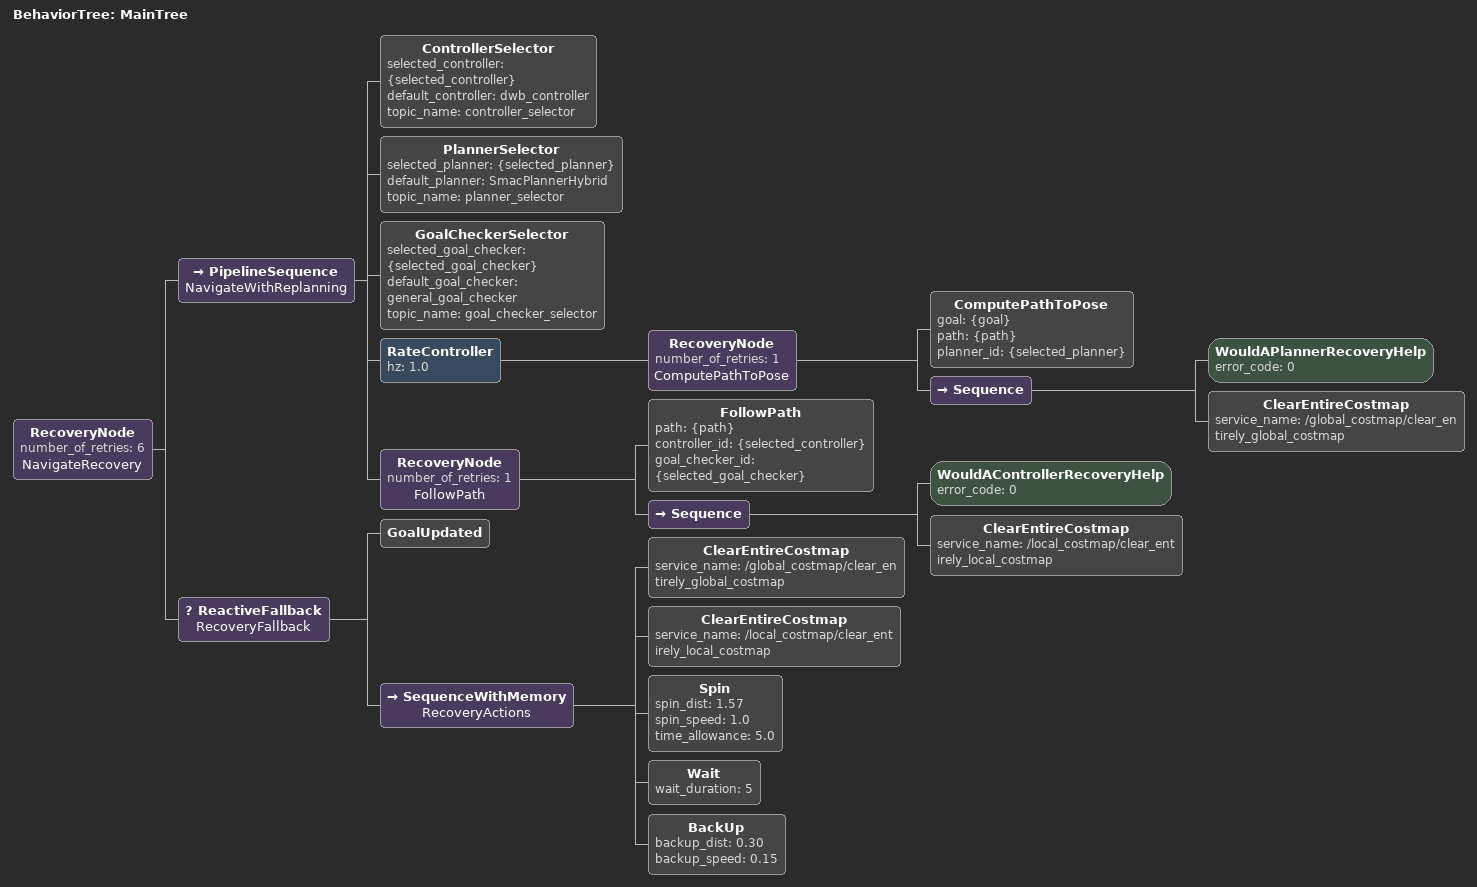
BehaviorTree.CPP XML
<root BTCPP_format="4" main_tree_to_execute="MainTree">
  <BehaviorTree ID="MainTree">
    <RecoveryNode number_of_retries="6" name="NavigateRecovery">

      <PipelineSequence name="NavigateWithReplanning">

        <ControllerSelector
          selected_controller="{selected_controller}"
          default_controller="dwb_controller"
          topic_name="controller_selector" />

        <PlannerSelector
          selected_planner="{selected_planner}"
          default_planner="SmacPlannerHybrid"
          topic_name="planner_selector" />

        <GoalCheckerSelector
          selected_goal_checker="{selected_goal_checker}"
          default_goal_checker="general_goal_checker"
          topic_name="goal_checker_selector" />

        <RateController hz="1.0">
          <RecoveryNode number_of_retries="1" name="ComputePathToPose">
            <ComputePathToPose
              goal="{goal}"
              path="{path}"
              planner_id="{selected_planner}" />
            <Sequence>
              <WouldAPlannerRecoveryHelp error_code="0"/>
              <ClearEntireCostmap service_name="/global_costmap/clear_entirely_global_costmap"/>
            </Sequence>
          </RecoveryNode>
        </RateController>

        <RecoveryNode number_of_retries="1" name="FollowPath">
          <FollowPath
            path="{path}"
            controller_id="{selected_controller}"
            goal_checker_id="{selected_goal_checker}" />
          <Sequence>
            <WouldAControllerRecoveryHelp error_code="0"/>
            <ClearEntireCostmap service_name="/local_costmap/clear_entirely_local_costmap"/>
          </Sequence>
        </RecoveryNode>

      </PipelineSequence>

      <ReactiveFallback name="RecoveryFallback">
        <GoalUpdated/>
        <SequenceWithMemory name="RecoveryActions">
          <ClearEntireCostmap service_name="/global_costmap/clear_entirely_global_costmap"/>
          <ClearEntireCostmap service_name="/local_costmap/clear_entirely_local_costmap"/>
          <Spin spin_dist="1.57" spin_speed="1.0" time_allowance="5.0"/>
          <Wait wait_duration="5"/>
          <BackUp backup_dist="0.30" backup_speed="0.15"/>
        </SequenceWithMemory>
      </ReactiveFallback>

    </RecoveryNode>
  </BehaviorTree>
</root>
